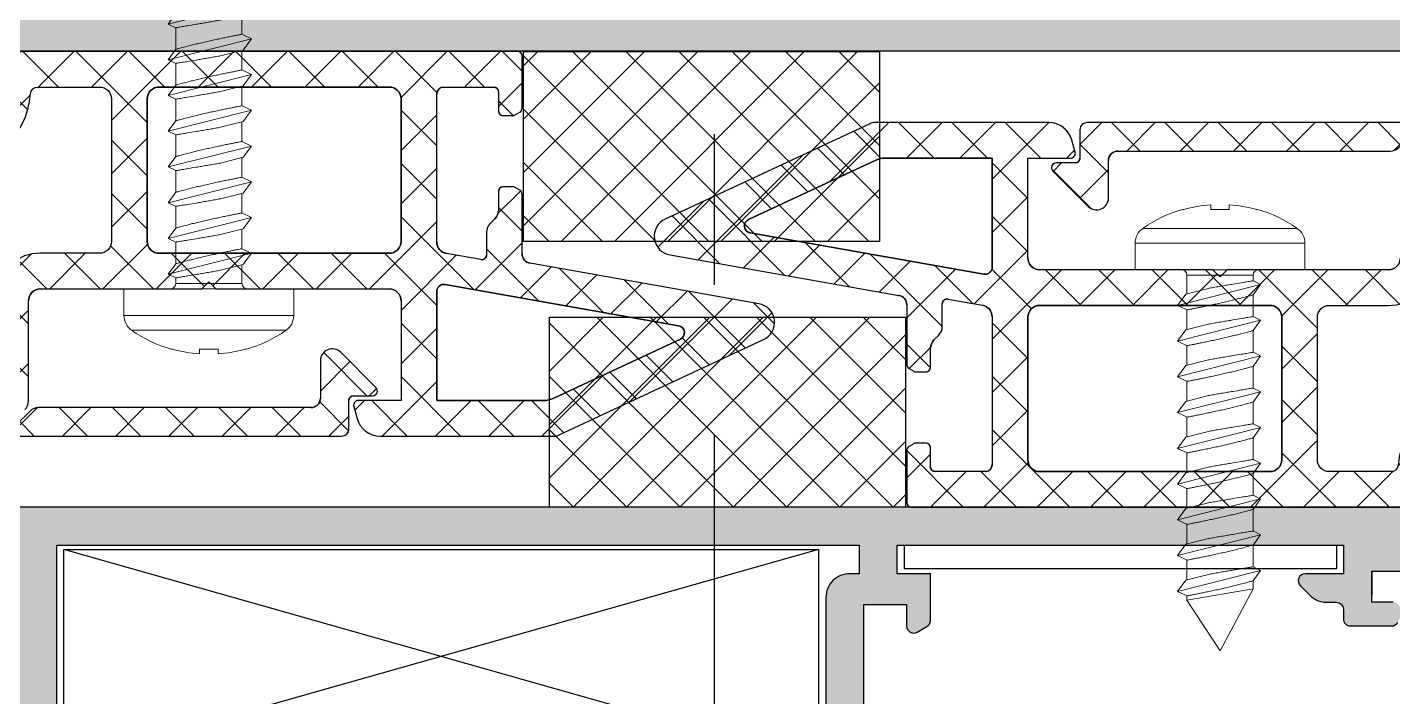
# Model space of a CAD drawing. Header units: millimetres. Extents: x 221 to 2771, y 196 to 840.
# Drawn here: x 540.02 to 551.52, y 622 to 627.64 of the extents above; entities that cross this region are included whole.
import ezdxf

# ---------------------------------------------------------------- set-up
doc = ezdxf.new("R2010")
doc.units = ezdxf.units.MM
doc.linetypes.add('CENTER', pattern=[50.8, 31.75, -6.35, 6.35, -6.35])

# ---------------------------------------------------------------- blocks, each defined once
blk = doc.blocks.new('4457')
at = {"ltscale": 10}
h = blk.add_hatch(color=252, dxfattribs=at)
h.paths.add_polyline_path([(2598.534, 2278.559, -0.267949), (2598.794, 2278.409), (2599.025, 2278.009, -0.57735), (2598.765, 2277.559), (2597.865, 2277.559), (2597.865, 2275.759), (2606.765, 2275.759), (2606.765, 2277.569), (2605.857, 2277.576, -0.57735), (2605.601, 2278.028), (2605.835, 2278.426, -0.267949), (2606.096, 2278.574), (2608.065, 2278.559), (2608.065, 2261.759), (2609.265, 2261.759, 0.359508), (2609.559, 2262.002, -0.263725), (2609.751, 2262.228), (2611.162, 2262.741, -0.548619), (2611.564, 2262.433), (2611.351, 2260.001, -0.176327), (2611.264, 2259.815), (2610.996, 2259.547, -0.57735), (2610.494, 2259.682), (2610.479, 2259.737, 0.267949), (2610.267, 2259.949), (2608.365, 2260.459), (2608.165, 2260.459, 0.645751), (2607.94, 2259.961, -0.182676), (2608.065, 2259.63), (2608.065, 2255.859, 0.414214), (2608.365, 2255.559), (2608.658, 2255.559, 0.137872), (2608.814, 2255.603), (2610.309, 2256.515, -0.585524), (2610.765, 2256.259), (2610.765, 2256.042, -0.19257), (2610.213, 2254.662), (2608.341, 2252.696, 0.19257), (2608.065, 2252.006), (2608.065, 2248.019, 0.201513), (2608.365, 2247.305, -0.201513), (2608.965, 2245.877), (2608.965, 2245.659, -0.585524), (2608.509, 2245.403), (2607.014, 2246.315, 0.137872), (2606.858, 2246.359), (2606.565, 2246.359, 0.414214), (2606.265, 2246.059), (2606.265, 2242.288, -0.182676), (2606.14, 2241.958, 0.645751), (2606.365, 2241.459), (2606.565, 2241.459), (2608.467, 2241.969, 0.267949), (2608.679, 2242.181), (2608.694, 2242.237, -0.57735), (2609.196, 2242.371), (2609.464, 2242.103, -0.176327), (2609.551, 2241.917), (2609.764, 2239.485, -0.548619), (2609.362, 2239.177), (2607.951, 2239.691, -0.263725), (2607.759, 2239.916, 0.359508), (2607.465, 2240.159), (2602.289, 2240.159), (2600.877, 2238.747, -0.668179), (2600.365, 2238.959), (2600.365, 2240.159), (2595.365, 2240.159), (2595.365, 2217.959), (2597.565, 2217.959), (2597.565, 2219.559, -0.668179), (2598.077, 2219.771), (2598.472, 2219.376, -0.198912), (2598.765, 2218.669), (2598.765, 2215.932, -0.267949), (2598.615, 2215.673), (2598.488, 2215.599, -0.131652), (2598.338, 2215.559), (2598.065, 2215.559, -0.414214), (2597.765, 2215.859), (2597.765, 2216.459, 0.414214), (2597.465, 2216.759), (2595.465, 2216.759, 0.414214), (2595.165, 2216.459), (2595.165, 2211.659, 0.414214), (2595.465, 2211.359), (2597.465, 2211.359, 0.414214), (2597.765, 2211.659), (2597.765, 2212.259, -0.414214), (2598.065, 2212.559), (2598.338, 2212.559, -0.131652), (2598.488, 2212.519), (2598.615, 2212.446, -0.267949), (2598.765, 2212.186), (2598.765, 2210.459, -0.414214), (2598.465, 2210.159), (2593.765, 2210.159), (2593.765, 2303.759), (2598.465, 2303.759, -0.414214), (2598.765, 2303.459), (2598.765, 2301.732, -0.267949), (2598.615, 2301.473), (2598.488, 2301.399, -0.131652), (2598.338, 2301.359), (2598.065, 2301.359, -0.414214), (2597.765, 2301.659), (2597.765, 2302.559), (2596.465, 2302.559), (2596.465, 2301.259, -0.57735), (2596.015, 2300.999), (2595.615, 2301.23, 0.57735), (2595.165, 2300.971), (2595.165, 2298.748, 0.57735), (2595.615, 2298.488), (2596.015, 2298.719, -0.57735), (2596.465, 2298.459), (2596.465, 2297.159), (2597.465, 2297.159), (2597.765, 2297.159), (2597.765, 2298.059, -0.414214), (2598.065, 2298.359), (2598.338, 2298.359, -0.131652), (2598.488, 2298.319), (2598.615, 2298.246, -0.267949), (2598.765, 2297.986), (2598.765, 2296.259, -0.414214), (2598.465, 2295.959), (2598.065, 2295.959, 0.414214), (2597.765, 2295.659), (2597.765, 2295.249, -0.198912), (2597.472, 2294.542), (2597.077, 2294.147, -0.668179), (2596.565, 2294.359), (2596.565, 2295.959), (2595.365, 2295.959), (2595.365, 2277.159), (2596.565, 2277.159), (2596.565, 2278.559)])
h.paths.add_polyline_path([(2596.565, 2275.559), (2596.565, 2275.159, 0.414214), (2597.565, 2274.159), (2606.465, 2274.159), (2606.465, 2271.159), (2604.965, 2271.159, 0.414214), (2604.665, 2270.859), (2604.665, 2269.659, 0.414214), (2604.965, 2269.359), (2606.465, 2269.359), (2606.465, 2249.846, -0.19257), (2606.189, 2249.157), (2604.941, 2247.846, 0.19257), (2604.665, 2247.156), (2604.665, 2241.759), (2595.365, 2241.759), (2595.365, 2275.559)], flags=16)
at = {"color": 252, "ltscale": 10}
blk.add_lwpolyline([(2593.765, 2210.159), (2593.765, 2303.759), (2598.465, 2303.759, -0.414214), (2598.765, 2303.459), (2598.765, 2301.732, -0.267949), (2598.615, 2301.473), (2598.488, 2301.399, -0.131652), (2598.338, 2301.359), (2598.065, 2301.359, -0.414214), (2597.765, 2301.659), (2597.765, 2302.559), (2596.465, 2302.559), (2596.465, 2301.259, -0.57735), (2596.015, 2300.999), (2595.615, 2301.23, 0.57735), (2595.165, 2300.971), (2595.165, 2298.748, 0.57735), (2595.615, 2298.488), (2596.015, 2298.719, -0.57735), (2596.465, 2298.459), (2596.465, 2297.159), (2597.465, 2297.159)], format="xyb", dxfattribs=at)
blk = doc.blocks.new('4456')
at = {"ltscale": 10}
h = blk.add_hatch(color=252, dxfattribs=at)
h.dxf.hatch_style = 1
edge = h.paths.add_edge_path()
edge.add_line((2615.975, 2252.359), (2615.975, 2255.659))
edge.add_arc((2616.275, 2255.659), 0.3, 90, 180, ccw=False)
edge.add_line((2616.275, 2255.959), (2616.606, 2255.959))
edge.add_arc((2616.606, 2255.459), 0.5, 15, 90, ccw=False)
edge.add_line((2617.089, 2255.589), (2617.734, 2253.182))
edge.add_arc((2618.024, 2253.259), 0.3, 195, 270)
edge.add_line((2618.024, 2252.959), (2621.638, 2252.959))
edge.add_arc((2621.638, 2253.259), 0.3, 270, 403.6)
edge.add_line((2621.856, 2253.466), (2620.717, 2254.662))
edge.add_arc((2622.165, 2256.042), 2, 180, 223.6, ccw=False)
edge.add_line((2620.165, 2256.042), (2620.165, 2256.259))
edge.add_arc((2620.465, 2256.259), 0.3, 58.6, 180, ccw=False)
edge.add_line((2620.621, 2256.515), (2622.115, 2255.603))
edge.add_arc((2622.272, 2255.859), 0.3, 238.6, 270)
edge.add_line((2622.272, 2255.559), (2622.565, 2255.559))
edge.add_arc((2622.565, 2255.859), 0.3, 270, 360)
edge.add_line((2622.865, 2255.859), (2622.865, 2259.63))
edge.add_arc((2623.365, 2259.63), 0.5, 138.59038, 180, ccw=False)
edge.add_arc((2622.765, 2260.159), 0.3, 318.59038, 450)
edge.add_line((2622.765, 2260.459), (2622.565, 2260.459))
edge.add_line((2622.565, 2260.459), (2620.662, 2259.949))
edge.add_arc((2620.74, 2259.66), 0.3, 105, 165)
edge.add_line((2620.45, 2259.737), (2620.435, 2259.682))
edge.add_arc((2620.146, 2259.759), 0.3, 225, 345, ccw=False)
edge.add_line((2619.933, 2259.547), (2619.666, 2259.815))
edge.add_arc((2619.878, 2260.027), 0.3, 185, 225, ccw=False)
edge.add_line((2619.579, 2260.001), (2619.366, 2262.433))
edge.add_arc((2619.665, 2262.459), 0.3, 70, 185, ccw=False)
edge.add_line((2619.767, 2262.741), (2621.178, 2262.228))
edge.add_arc((2621.076, 2261.946), 0.3, 10.90428, 70, ccw=False)
edge.add_arc((2621.665, 2262.059), 0.3, 190.90428, 270)
edge.add_line((2621.665, 2261.759), (2630.265, 2261.759))
edge.add_line((2630.265, 2261.759), (2630.265, 2278.559))
edge.add_line((2630.265, 2278.559), (2632.234, 2278.559))
edge.add_arc((2632.234, 2278.259), 0.3, 30, 90, ccw=False)
edge.add_line((2632.494, 2278.409), (2632.725, 2278.009))
edge.add_arc((2632.465, 2277.859), 0.3, -90, 30, ccw=False)
edge.add_line((2632.465, 2277.559), (2631.565, 2277.559))
edge.add_line((2631.565, 2277.559), (2631.565, 2275.759))
edge.add_line((2631.565, 2275.759), (2640.465, 2275.759))
edge.add_line((2640.465, 2275.759), (2640.465, 2277.559))
edge.add_line((2640.465, 2277.559), (2639.565, 2277.559))
edge.add_arc((2639.565, 2277.859), 0.3, 150, 270, ccw=False)
edge.add_line((2639.305, 2278.009), (2639.536, 2278.409))
edge.add_arc((2639.796, 2278.259), 0.3, 90, 150, ccw=False)
edge.add_line((2639.796, 2278.559), (2641.765, 2278.559))
edge.add_line((2641.765, 2278.559), (2641.765, 2277.159))
edge.add_line((2641.765, 2277.159), (2642.965, 2277.159))
edge.add_line((2642.965, 2277.159), (2642.965, 2295.959))
edge.add_line((2642.965, 2295.959), (2641.765, 2295.959))
edge.add_line((2641.765, 2295.959), (2641.765, 2294.359))
edge.add_arc((2641.465, 2294.359), 0.3, -135, 0, ccw=False)
edge.add_line((2641.253, 2294.147), (2640.858, 2294.542))
edge.add_arc((2641.565, 2295.249), 1, 180, 225, ccw=False)
edge.add_line((2640.565, 2295.249), (2640.565, 2295.659))
edge.add_arc((2640.265, 2295.659), 0.3, 0, 90)
edge.add_line((2640.265, 2295.959), (2639.865, 2295.959))
edge.add_arc((2639.865, 2296.259), 0.3, 180, 270, ccw=False)
edge.add_line((2639.565, 2296.259), (2639.565, 2297.986))
edge.add_arc((2639.865, 2297.986), 0.3, 120, 180, ccw=False)
edge.add_line((2639.715, 2298.246), (2639.842, 2298.319))
edge.add_arc((2639.992, 2298.059), 0.3, 90, 120, ccw=False)
edge.add_line((2639.992, 2298.359), (2640.265, 2298.359))
edge.add_arc((2640.265, 2298.059), 0.3, 0, 90, ccw=False)
edge.add_line((2640.565, 2298.059), (2640.565, 2297.159))
edge.add_line((2640.565, 2297.159), (2641.865, 2297.159))
edge.add_line((2641.865, 2297.159), (2640.865, 2297.159))
edge.add_line((2640.865, 2297.159), (2641.865, 2297.159))
edge.add_line((2641.865, 2297.159), (2641.865, 2298.459))
edge.add_arc((2642.165, 2298.459), 0.3, 60, 180, ccw=False)
edge.add_line((2642.315, 2298.719), (2642.715, 2298.488))
edge.add_arc((2642.865, 2298.748), 0.3, 240, 360)
edge.add_line((2643.165, 2298.748), (2643.165, 2300.971))
edge.add_arc((2642.865, 2300.971), 0.3, 0, 120)
edge.add_line((2642.715, 2301.23), (2642.315, 2300.999))
edge.add_arc((2642.165, 2301.259), 0.3, 180, 300, ccw=False)
edge.add_line((2641.865, 2301.259), (2641.865, 2302.559))
edge.add_line((2641.865, 2302.559), (2640.565, 2302.559))
edge.add_line((2640.565, 2302.559), (2640.565, 2301.659))
edge.add_arc((2640.265, 2301.659), 0.3, 270, 360, ccw=False)
edge.add_line((2640.265, 2301.359), (2639.992, 2301.359))
edge.add_arc((2639.992, 2301.659), 0.3, 240, 270, ccw=False)
edge.add_line((2639.842, 2301.399), (2639.715, 2301.473))
edge.add_arc((2639.865, 2301.732), 0.3, 180, 240, ccw=False)
edge.add_line((2639.565, 2301.732), (2639.565, 2303.459))
edge.add_arc((2639.865, 2303.459), 0.3, 90, 180, ccw=False)
edge.add_line((2639.865, 2303.759), (2644.565, 2303.759))
edge.add_line((2644.565, 2303.759), (2644.565, 2235.459))
edge.add_arc((2644.265, 2235.459), 0.3, 270, 360, ccw=False)
edge.add_line((2644.265, 2235.159), (2641.458, 2235.159))
edge.add_arc((2641.458, 2235.459), 0.3, 210, 270, ccw=False)
edge.add_line((2641.198, 2235.309), (2640.605, 2236.336))
edge.add_arc((2640.865, 2236.486), 0.3, 180, 210, ccw=False)
edge.add_line((2640.565, 2236.486), (2640.565, 2236.859))
edge.add_arc((2640.865, 2236.859), 0.3, 90, 180, ccw=False)
edge.add_line((2640.865, 2237.159), (2641.458, 2237.159))
edge.add_arc((2641.458, 2236.859), 0.3, 30, 90, ccw=False)
edge.add_line((2641.718, 2237.009), (2641.833, 2236.809))
edge.add_arc((2642.093, 2236.959), 0.3, 210, 270)
edge.add_line((2642.093, 2236.659), (2642.765, 2236.659))
edge.add_arc((2642.765, 2236.959), 0.3, 270, 360)
edge.add_line((2643.065, 2236.959), (2643.065, 2238.041))
edge.add_arc((2642.765, 2238.041), 0.3, 360, 405)
edge.add_line((2642.977, 2238.253), (2642.642, 2238.573))
edge.add_arc((2642.854, 2238.785), 0.3, 160, 225, ccw=False)
edge.add_line((2642.572, 2238.888), (2642.947, 2239.757))
edge.add_arc((2642.665, 2239.859), 0.3, 340, 450)
edge.add_line((2642.665, 2240.159), (2624.565, 2240.159))
edge.add_line((2624.565, 2240.159), (2624.565, 2236.959))
edge.add_arc((2624.865, 2236.959), 0.3, 180, 270)
edge.add_line((2624.865, 2236.659), (2625.037, 2236.659))
edge.add_arc((2625.037, 2236.959), 0.3, 270, 330)
edge.add_line((2625.297, 2236.809), (2625.412, 2237.009))
edge.add_arc((2625.672, 2236.859), 0.3, 90, 150, ccw=False)
edge.add_line((2625.672, 2237.159), (2626.265, 2237.159))
edge.add_arc((2626.265, 2236.859), 0.3, 0, 90, ccw=False)
edge.add_line((2626.565, 2236.859), (2626.565, 2236.486))
edge.add_arc((2626.265, 2236.486), 0.3, -30, 0, ccw=False)
edge.add_line((2626.525, 2236.336), (2625.932, 2235.309))
edge.add_arc((2625.672, 2235.459), 0.3, 270, 330, ccw=False)
edge.add_line((2625.672, 2235.159), (2621.465, 2235.159))
edge.add_arc((2621.465, 2235.459), 0.3, 180, 270, ccw=False)
edge.add_line((2621.165, 2235.459), (2621.165, 2236.659))
edge.add_arc((2621.465, 2236.659), 0.3, 80.11846, 180, ccw=False)
edge.add_line((2621.516, 2236.955), (2622.613, 2236.764))
edge.add_arc((2622.665, 2237.059), 0.3, 260.11846, 360)
edge.add_line((2622.965, 2237.059), (2622.965, 2240.159))
edge.add_line((2622.965, 2240.159), (2619.865, 2240.159))
edge.add_arc((2619.865, 2239.859), 0.3, 90, 169.09572)
edge.add_arc((2619.276, 2239.973), 0.3, 290, 349.09572, ccw=False)
edge.add_line((2619.378, 2239.691), (2617.967, 2239.177))
edge.add_arc((2617.865, 2239.459), 0.3, 175, 290, ccw=False)
edge.add_line((2617.566, 2239.485), (2617.779, 2241.917))
edge.add_arc((2618.078, 2241.891), 0.3, 135, 175, ccw=False)
edge.add_line((2617.866, 2242.103), (2618.133, 2242.371))
edge.add_arc((2618.346, 2242.159), 0.3, 15, 135, ccw=False)
edge.add_line((2618.635, 2242.237), (2618.65, 2242.181))
edge.add_arc((2618.94, 2242.259), 0.3, 195, 255)
edge.add_line((2618.862, 2241.969), (2620.765, 2241.459))
edge.add_line((2620.765, 2241.459), (2620.965, 2241.459))
edge.add_arc((2620.965, 2241.759), 0.3, 270, 401.40962)
edge.add_arc((2621.565, 2242.288), 0.5, 180, 221.40962, ccw=False)
edge.add_line((2621.065, 2242.288), (2621.065, 2246.059))
edge.add_arc((2620.765, 2246.059), 0.3, 360, 450)
edge.add_line((2620.765, 2246.359), (2620.472, 2246.359))
edge.add_arc((2620.472, 2246.059), 0.3, 90, 121.4)
edge.add_line((2620.315, 2246.315), (2618.821, 2245.403))
edge.add_arc((2618.665, 2245.659), 0.3, 180, 301.4, ccw=False)
edge.add_line((2618.365, 2245.659), (2618.365, 2245.977))
edge.add_arc((2620.365, 2245.977), 2, 136.4, 180, ccw=False)
edge.add_line((2618.917, 2247.356), (2621.924, 2250.514))
edge.add_arc((2621.562, 2250.859), 0.5, 316.4, 450)
edge.add_line((2621.562, 2251.359), (2616.975, 2251.359))
edge.add_arc((2616.975, 2252.359), 1, 180, 270, ccw=False)
edge = h.paths.add_edge_path(flags=16)
edge.add_arc((2622.865, 2241.959), 0.2, 180, 270)
edge.add_line((2622.865, 2241.759), (2632.365, 2241.759))
edge.add_line((2632.365, 2241.759), (2632.365, 2242.559))
edge.add_arc((2632.665, 2242.559), 0.3, 135, 180, ccw=False)
edge.add_line((2632.453, 2242.771), (2633.153, 2243.471))
edge.add_arc((2633.365, 2243.259), 0.3, 0, 135, ccw=False)
edge.add_line((2633.665, 2243.259), (2633.665, 2241.759))
edge.add_line((2633.665, 2241.759), (2642.965, 2241.759))
edge.add_line((2642.965, 2241.759), (2642.965, 2275.559))
edge.add_line((2642.965, 2275.559), (2641.765, 2275.559))
edge.add_line((2641.765, 2275.559), (2641.765, 2275.159))
edge.add_arc((2640.765, 2275.159), 1, 270, 360, ccw=False)
edge.add_line((2640.765, 2274.159), (2631.865, 2274.159))
edge.add_line((2631.865, 2274.159), (2631.865, 2271.659))
edge.add_line((2631.865, 2271.659), (2633.165, 2271.659))
edge.add_arc((2633.165, 2271.159), 0.5, 0, 90, ccw=False)
edge.add_line((2633.665, 2271.159), (2633.665, 2270.559))
edge.add_arc((2633.165, 2270.559), 0.5, 270, 360, ccw=False)
edge.add_line((2633.165, 2270.059), (2631.865, 2270.059))
edge.add_line((2631.865, 2270.059), (2631.865, 2261.759))
edge.add_line((2631.865, 2261.759), (2633.165, 2261.759))
edge.add_arc((2633.165, 2261.259), 0.5, 0, 90, ccw=False)
edge.add_line((2633.665, 2261.259), (2633.665, 2260.659))
edge.add_arc((2633.165, 2260.659), 0.5, 270, 360, ccw=False)
edge.add_line((2633.165, 2260.159), (2624.465, 2260.159))
edge.add_line((2624.465, 2260.159), (2624.465, 2251.262))
edge.add_arc((2623.465, 2251.262), 1, 316.4, 360, ccw=False)
edge.add_line((2624.189, 2250.573), (2622.941, 2249.262))
edge.add_arc((2623.665, 2248.572), 1, 136.4, 180)
edge.add_line((2622.665, 2248.572), (2622.665, 2241.959))
at = {"color": 252, "ltscale": 10}
for points in [[(2631.565, 2275.759), (2640.465, 2275.759), (2640.465, 2277.559), (2639.565, 2277.559, -0.57735), (2639.305, 2278.009), (2639.536, 2278.409, -0.267949), (2639.796, 2278.559), (2641.765, 2278.559), (2641.765, 2277.159), (2642.965, 2277.159), (2642.965, 2295.959), (2641.765, 2295.959), (2641.765, 2294.359, -0.668179), (2641.253, 2294.147), (2640.858, 2294.542, -0.198912), (2640.565, 2295.249), (2640.565, 2295.659, 0.414214), (2640.265, 2295.959), (2639.865, 2295.959, -0.414214), (2639.565, 2296.259), (2639.565, 2297.986, -0.267949), (2639.715, 2298.246)], [(2640.565, 2298.059), (2640.565, 2297.159), (2641.865, 2297.159), (2640.865, 2297.159), (2641.865, 2297.159), (2641.865, 2298.459, -0.57735)], [(2644.565, 2303.759), (2644.565, 2235.459, -0.414214)]]:
    blk.add_lwpolyline(points, format="xyb", dxfattribs=at)
at = {"color": 252, "ltscale": 10, "flags": 128}
blk.add_lwpolyline([(2633.665, 2241.759), (2642.965, 2241.759), (2642.965, 2275.559), (2641.765, 2275.559), (2641.765, 2275.159, -0.414214), (2640.765, 2274.159), (2631.865, 2274.159)], format="xyb", dxfattribs=at)
blk = doc.blocks.new('50 S 20')
at = {"ltscale": 10}
for name in ['4457', '4456']:
    blk.add_blockref(name, (-1149.812, 225.859), dxfattribs=at)
blk = doc.blocks.new('A02 121 Kenet Plastiği')
h = blk.add_hatch()
h.set_pattern_fill('ANSI37', color=21, scale=0.5, style=0)
h.set_pattern_definition([(45, (-2904.9596, -685.0095), (-1.122532, 1.122532), []), (135, (-2904.9596, -685.0095), (-1.122532, -1.122532), [])])
h.paths.add_polyline_path([(26.444, 75.783), (26.444, 80.783, 0.414214), (26.244, 80.983), (25.144, 80.983, 0.414214), (24.944, 80.783), (24.944, 79.017, 0.131652), (25.078, 78.517), (25.617, 77.583, -0.57735), (25.444, 77.283), (8.806, 77.283, 0.585811), (8.55, 76.827, -1.3308), (4.844, 75.813, -0.193711), (4.991, 76.157), (5.264, 76.43, 0.668179), (4.91, 77.283), (4.203, 77.283, 0.198912), (3.849, 77.137), (3.491, 76.778, 0.198912), (3.344, 76.424), (3.344, 63.083), (6.273, 63.083, 0.339454), (6.466, 63.231), (6.627, 63.831, 0.493145), (6.433, 64.083), (5.244, 64.083), (5.244, 65.383), (12.644, 65.383), (12.644, 64.083), (11.455, 64.083, 0.493145), (11.262, 63.831), (11.422, 63.231, 0.339454), (11.615, 63.083), (14.044, 63.083, 0.414214), (14.244, 63.283), (14.244, 65.183, -0.414214), (14.444, 65.383), (21.144, 65.383, -0.414214), (21.344, 65.183), (21.344, 63.283, 0.414214), (21.544, 63.083), (23.973, 63.083, 0.339454), (24.166, 63.231), (24.327, 63.831, 0.493145), (24.133, 64.083), (22.944, 64.083), (22.944, 65.383), (30.344, 65.383), (30.344, 64.083), (29.155, 64.083, 0.493145), (28.962, 63.831), (29.122, 63.231, 0.339454), (29.315, 63.083), (29.891, 63.083, -0.339454), (30.374, 62.713), (30.711, 61.454, 0.339454), (31.194, 61.083), (45.044, 61.083, 0.414214), (45.344, 61.383), (45.344, 62.583, -0.414214), (45.544, 62.783), (46.344, 62.783, 0.668179), (46.485, 63.125), (44.998, 64.612, 0.668179), (44.144, 64.259), (44.144, 62.683, -0.414214), (43.744, 62.283), (32.27, 62.283, 0.198912), (31.916, 62.137), (31.316, 61.537, -1), (31.175, 61.678), (31.698, 62.201, 0.198912), (31.844, 62.555), (31.844, 66.783, -0.414214), (32.344, 67.283), (39.144, 67.283), (39.444, 67.583), (39.744, 67.283), (47.044, 67.283, -0.414214), (47.544, 66.783), (47.544, 62.583), (45.744, 62.583, 0.493145), (45.551, 62.331), (45.687, 61.824, 0.339454), (46.653, 61.083), (53.993, 61.083, 0.109518), (54.204, 61.13), (62.816, 65.146, 0.73323), (62.617, 66.659), (52.975, 68.359, -0.36397), (52.644, 68.753), (52.644, 71.268, 0.267949), (52.544, 71.441), (52.344, 71.556, 0.131652), (52.244, 71.583), (51.844, 71.583, 0.414214), (51.644, 71.383), (51.644, 70.59, -0.198912), (51.498, 70.237), (51.291, 70.03, 0.198912), (51.144, 69.676), (51.144, 68.712, -0.466308), (50.909, 68.515), (49.457, 68.771, -0.36397), (49.044, 69.264), (49.044, 75.483, -0.414214), (49.344, 75.783), (51.444, 75.783, -0.414214), (51.644, 75.583), (51.644, 74.783, 0.414214), (51.844, 74.583), (52.244, 74.583, 0.131652), (52.344, 74.61), (52.544, 74.725, 0.267949), (52.644, 74.899), (52.644, 77.083, 0.414214), (52.444, 77.283), (30.944, 77.283, 0.414214), (30.444, 76.783), (30.444, 75.783, -1)])
h.paths.add_polyline_path([(53.972, 62.677), (59.308, 65.165, 0.73323), (59.233, 65.732), (49.396, 67.467, 0.466308), (49.044, 67.171), (49.044, 62.583), (53.55, 62.583, 0.109518)], flags=16)
h.paths.add_polyline_path([(4.844, 72.385, -0.557593), (5.278, 72.653, 0.531972), (10.333, 75.507, -0.391251), (10.632, 75.783), (24.656, 75.783, -0.391251), (24.955, 75.507, 0.923936), (31.933, 75.507, -0.391251), (32.232, 75.783), (34.844, 75.783, -0.414214), (35.344, 75.283), (35.344, 69.283, -0.414214), (34.844, 68.783), (32.344, 68.783, 0.344831), (30.403, 67.263, -0.344831), (29.917, 66.883), (5.044, 66.883, -0.414214), (4.844, 67.083)], flags=16)
h.paths.add_polyline_path([(36.844, 75.283, -0.414214), (37.344, 75.783), (47.044, 75.783, -0.414214), (47.544, 75.283), (47.544, 69.283, -0.414214), (47.044, 68.783), (37.344, 68.783, -0.414214), (36.844, 69.283)], flags=16)
at = {"color": 21}
for p, q in [((52.444, 77.283), (30.944, 77.283)), ((52.644, 74.899), (52.644, 77.083)), ((49.044, 69.264), (49.044, 75.483)), ((49.344, 75.783), (51.444, 75.783)), ((51.644, 75.583), (51.644, 74.783)), ((51.844, 74.583), (52.244, 74.583)), ((52.344, 74.61), (52.544, 74.725)), ((51.644, 71.383), (51.644, 70.59)), ((52.244, 71.583), (51.844, 71.583)), ((52.544, 71.441), (52.344, 71.556)), ((52.644, 68.753), (52.644, 71.268)), ((51.498, 70.237), (51.291, 70.03)), ((51.144, 69.676), (51.144, 68.712)), ((50.909, 68.515), (49.457, 68.771)), ((62.617, 66.659), (52.975, 68.359)), ((39.144, 67.283), (39.444, 67.583)), ((39.444, 67.583), (39.744, 67.283)), ((31.844, 62.555), (31.844, 66.783)), ((32.344, 67.283), (39.144, 67.283)), ((39.744, 67.283), (47.044, 67.283)), ((47.544, 66.783), (47.544, 62.583)), ((54.204, 61.13), (62.816, 65.146)), ((46.485, 63.125), (44.998, 64.612)), ((44.144, 64.259), (44.144, 62.683)), ((45.544, 62.783), (46.344, 62.783)), ((31.916, 62.137), (31.316, 61.537)), ((43.744, 62.283), (32.27, 62.283)), ((45.344, 61.383), (45.344, 62.583)), ((45.551, 62.331), (45.687, 61.824)), ((47.544, 62.583), (45.744, 62.583)), ((31.194, 61.083), (45.044, 61.083)), ((46.653, 61.083), (53.993, 61.083))]:
    blk.add_line(p, q, dxfattribs=at)
for points in [[(31.194, 61.083), (45.044, 61.083, 0.414214), (45.344, 61.383), (45.344, 62.583, -0.414214), (45.544, 62.783), (46.344, 62.783, 0.668179), (46.485, 63.125), (44.998, 64.612, 0.668179), (44.144, 64.259), (44.144, 62.683, -0.414214), (43.744, 62.283), (32.27, 62.283, 0.198912), (31.916, 62.137), (31.316, 61.537, -1)], [(31.698, 62.201, 0.198912), (31.844, 62.555), (31.844, 66.783, -0.414214), (32.344, 67.283), (39.144, 67.283), (39.444, 67.583), (39.744, 67.283), (47.044, 67.283, -0.414214), (47.544, 66.783), (47.544, 62.583), (45.744, 62.583, 0.493145), (45.551, 62.331), (45.687, 61.824, 0.339454), (46.653, 61.083), (53.993, 61.083, 0.109518), (54.204, 61.13), (62.816, 65.146, 0.73323), (62.617, 66.659), (52.975, 68.359, -0.36397), (52.644, 68.753), (52.644, 71.268, 0.267949), (52.544, 71.441), (52.344, 71.556, 0.131652), (52.244, 71.583), (51.844, 71.583, 0.414214), (51.644, 71.383), (51.644, 70.59, -0.198912), (51.498, 70.237), (51.291, 70.03, 0.198912), (51.144, 69.676), (51.144, 68.712, -0.466308), (50.909, 68.515), (49.457, 68.771, -0.36397), (49.044, 69.264), (49.044, 75.483, -0.414214), (49.344, 75.783), (51.444, 75.783, -0.414214), (51.644, 75.583), (51.644, 74.783, 0.414214), (51.844, 74.583), (52.244, 74.583, 0.131652), (52.344, 74.61), (52.544, 74.725, 0.267949), (52.644, 74.899), (52.644, 77.083, 0.414214), (52.444, 77.283), (30.944, 77.283, 0.414214)]]:
    blk.add_lwpolyline(points, format="xyb", dxfattribs=at)
for points in [[(24.656, 75.783, -0.391251), (24.955, 75.507, 0.923936), (31.933, 75.507, -0.391251), (32.232, 75.783), (34.844, 75.783, -0.414214), (35.344, 75.283), (35.344, 69.283, -0.414214), (34.844, 68.783), (32.344, 68.783, 0.344831), (30.403, 67.263, -0.344831), (29.917, 66.883), (5.044, 66.883, -0.414214), (4.844, 67.083), (4.844, 72.385, -0.557593), (5.278, 72.653, 0.531972), (10.333, 75.507, -0.391251), (10.632, 75.783)], [(4.844, 72.385, -0.557593), (5.278, 72.653, 0.531972), (10.333, 75.507, -0.391251), (10.632, 75.783), (24.656, 75.783, -0.391251), (24.955, 75.507, 0.923936), (31.933, 75.507, -0.391251), (32.232, 75.783), (34.844, 75.783, -0.414214), (35.344, 75.283), (35.344, 69.283, -0.414214), (34.844, 68.783), (32.344, 68.783, 0.344831), (30.403, 67.263, -0.344831), (29.917, 66.883), (5.044, 66.883, -0.414214), (4.844, 67.083)], [(47.044, 68.783, 0.414214), (47.544, 69.283), (47.544, 75.283, 0.414214), (47.044, 75.783), (37.344, 75.783, 0.414214), (36.844, 75.283), (36.844, 69.283, 0.414214), (37.344, 68.783)], [(36.844, 75.283, -0.414214), (37.344, 75.783), (47.044, 75.783, -0.414214), (47.544, 75.283), (47.544, 69.283, -0.414214), (47.044, 68.783), (37.344, 68.783, -0.414214), (36.844, 69.283)], [(53.972, 62.677), (59.308, 65.165, 0.73323), (59.233, 65.732), (49.396, 67.467, 0.466308), (49.044, 67.171), (49.044, 62.583), (53.55, 62.583, 0.109518)], [(49.044, 67.171, -0.466308), (49.396, 67.467), (59.233, 65.732, -0.73323), (59.308, 65.165), (53.972, 62.677, -0.109518), (53.55, 62.583), (49.044, 62.583)]]:
    blk.add_lwpolyline(points, format="xyb", close=True, dxfattribs=at)
for centre, radius, start, end in [((52.444, 77.083), 0.2, 0, 90), ((49.344, 75.483), 0.3, 90, 180), ((51.444, 75.583), 0.2, 0, 90), ((51.844, 74.783), 0.2, 180, 270), ((52.444, 74.899), 0.2, 300, 0), ((52.244, 74.783), 0.2, 270, 300), ((51.844, 71.383), 0.2, 90, 180), ((52.244, 71.383), 0.2, 60, 90), ((52.444, 71.268), 0.2, 360, 60), ((51.144, 70.59), 0.5, 315, 0), ((51.644, 69.676), 0.5, 135, 180), ((49.544, 69.264), 0.5, 180, 260), ((50.944, 68.712), 0.2, 260, 0), ((53.044, 68.753), 0.4, 180, 260), ((32.344, 66.783), 0.5, 90, 180), ((47.044, 66.783), 0.5, 0, 90), ((62.478, 65.871), 0.8, 295, 80), ((44.644, 64.259), 0.5, 45, 180), ((45.544, 62.583), 0.2, 90, 180), ((46.344, 62.983), 0.2, 270, 45), ((31.344, 62.555), 0.5, 315, 0), ((32.27, 61.783), 0.5, 90, 135), ((43.744, 62.683), 0.4, 270, 0), ((45.744, 62.383), 0.2, 90, 195), ((46.653, 62.083), 1, 195, 270), ((45.044, 61.383), 0.3, 270, 0), ((53.993, 61.583), 0.5, 270, 295)]:
    blk.add_arc(centre, radius, start, end, dxfattribs=at)
blk = doc.blocks.new('D09149')
h = blk.add_hatch()
h.set_pattern_fill('ANSI37', scale=0.5)
h.set_pattern_definition([(45, (314.4849, 25.1136), (-1.122532, 1.122532), []), (135, (314.4849, 25.1136), (-1.122532, -1.122532), [])])
h.paths.add_polyline_path([(3273.135, 768.208), (3273.135, 776.208), (3288.135, 776.208), (3288.135, 768.208)])
at = {"color": 7}
blk.add_lwpolyline([(3273.135, 768.208), (3273.135, 776.208), (3288.135, 776.208), (3288.135, 768.208)], close=True, dxfattribs=at)
blk = doc.blocks.new('V2 35 16')
at = {"color": 7, "linetype": 'Continuous', "lineweight": 15}
for p, q in [((3112.864, 740.234), (3112.864, 740.432)), ((3113.647, 740.432), (3113.647, 740.234)), ((3111.724, 740.234), (3111.675, 740.234)), ((3113.647, 740.234), (3112.864, 740.234)), ((3114.836, 740.234), (3114.787, 740.234)), ((3116.509, 739.435), (3110.002, 739.435)), ((3116.831, 738.818), (3109.68, 738.818)), ((3109.68, 737.689), (3109.68, 738.818)), ((3116.831, 738.818), (3116.831, 737.689)), ((3116.831, 737.689), (3109.68, 737.689)), ((3114.967, 737.075), (3111.464, 736.193)), ((3112.768, 736.909), (3111.81, 736.668)), ((3111.863, 737.463), (3114.648, 737.463)), ((3111.863, 736.682), (3111.863, 737.463)), ((3114.646, 737.229), (3114.967, 737.075)), ((3114.967, 737.075), (3114.647, 736.635)), ((3114.648, 737.463), (3114.648, 737.228)), ((3111.464, 736.193), (3111.81, 736.668)), ((3114.648, 736.636), (3114.648, 735.722)), ((3111.865, 736), (3111.464, 736.193)), ((3111.863, 735.176), (3111.863, 736.001)), ((3114.967, 735.569), (3111.464, 734.688)), ((3112.768, 735.404), (3111.81, 735.163)), ((3114.646, 735.724), (3114.967, 735.569)), ((3114.967, 735.569), (3114.647, 735.13)), ((3111.464, 734.688), (3111.81, 735.163)), ((3111.865, 734.494), (3111.464, 734.688)), ((3114.648, 735.131), (3114.648, 734.217)), ((3114.967, 734.064), (3111.464, 733.182)), ((3111.863, 733.671), (3111.863, 734.496)), ((3114.646, 734.218), (3114.967, 734.064)), ((3114.967, 734.064), (3114.647, 733.624)), ((3111.464, 733.182), (3111.81, 733.657)), ((3112.768, 733.898), (3111.81, 733.657)), ((3114.648, 733.625), (3114.648, 732.712)), ((3111.865, 732.989), (3111.464, 733.182)), ((3111.863, 732.165), (3111.863, 732.991)), ((3114.967, 732.559), (3111.464, 731.677)), ((3112.768, 732.393), (3111.81, 732.152)), ((3114.646, 732.713), (3114.967, 732.559)), ((3114.967, 732.559), (3114.647, 732.119)), ((3111.464, 731.677), (3111.81, 732.152)), ((3114.648, 732.12), (3114.648, 731.206)), ((3111.865, 731.484), (3111.464, 731.677)), ((3111.863, 730.66), (3111.863, 731.485)), ((3114.646, 731.208), (3114.967, 731.053)), ((3114.967, 731.053), (3111.464, 730.171)), ((3111.464, 730.171), (3111.81, 730.647)), ((3112.768, 730.888), (3111.81, 730.647)), ((3114.967, 731.053), (3114.647, 730.614)), ((3114.648, 730.614), (3114.648, 729.701)), ((3111.865, 729.978), (3111.464, 730.171)), ((3114.967, 729.548), (3111.464, 728.666)), ((3111.863, 729.155), (3111.863, 729.98)), ((3114.646, 729.702), (3114.967, 729.548)), ((3114.967, 729.548), (3114.647, 729.108)), ((3111.464, 728.666), (3111.81, 729.141)), ((3112.768, 729.382), (3111.81, 729.141)), ((3114.648, 729.109), (3114.648, 728.195)), ((3111.865, 728.473), (3111.464, 728.666)), ((3111.863, 727.649), (3111.863, 728.474)), ((3114.967, 728.042), (3111.464, 727.161)), ((3112.768, 727.877), (3111.81, 727.636)), ((3114.646, 728.197), (3114.967, 728.042)), ((3114.967, 728.042), (3114.647, 727.603)), ((3111.464, 727.161), (3111.81, 727.636)), ((3111.865, 726.968), (3111.464, 727.161)), ((3114.648, 727.604), (3114.648, 726.69)), ((3111.863, 726.144), (3111.863, 726.969)), ((3114.646, 726.692), (3114.967, 726.537)), ((3114.967, 726.537), (3111.464, 725.655)), ((3111.464, 725.655), (3111.81, 726.13)), ((3112.768, 726.372), (3111.81, 726.13)), ((3114.967, 726.537), (3114.647, 726.097)), ((3114.648, 726.098), (3114.648, 725.185)), ((3111.865, 725.462), (3111.464, 725.655)), ((3111.863, 724.639), (3111.863, 725.464)), ((3114.967, 725.032), (3111.464, 724.15)), ((3112.768, 724.866), (3111.81, 724.625)), ((3114.646, 725.186), (3114.967, 725.032)), ((3114.967, 725.032), (3114.647, 724.592)), ((3111.464, 724.15), (3111.81, 724.625)), ((3114.647, 724.254), (3111.862, 723.78)), ((3114.647, 724.254), (3113.256, 721.646)), ((3114.647, 724.593), (3114.647, 724.254)), ((3111.865, 723.957), (3111.464, 724.15)), ((3111.862, 723.78), (3111.862, 723.958)), ((3111.862, 723.78), (3113.256, 721.646))]:
    blk.add_line(p, q, dxfattribs=at)
for centre, radius, start, end in [((3113.256, 734.777), 5.668, 93.95943, 105.67451), ((3113.256, 734.777), 5.668, 74.32549, 86.04057), ((3113.256, 734.777), 5.682, 106.15245, 124.9341), ((3113.256, 734.777), 5.682, 55.0659, 73.84755), ((3110.433, 738.818), 0.753, 124.9341, 180), ((3116.078, 738.818), 0.753, 0, 55.0659), ((3111.637, 737.463), 0.226, 0, 90), ((3114.874, 737.463), 0.226, 90, 180)]:
    blk.add_arc(centre, radius, start, end, dxfattribs=at)
for points, knots in [([(3114.645, 737.228), (3114.644, 737.228), (3114.641, 737.227), (3114.591, 737.219), (3114.504, 737.205), (3114.365, 737.182), (3114.138, 737.144), (3113.852, 737.096), (3113.569, 737.048), (3113.335, 737.009), (3113.097, 736.967), (3112.908, 736.934), (3112.8, 736.915), (3112.768, 736.909)], [0, 0, 0, 0, 0.06863, 0.15565, 0.240138, 0.327043, 0.450631, 0.607616, 0.694507, 0.783869, 0.871616, 0.961887, 1, 1, 1, 1]), ([(3111.866, 736.001), (3111.865, 736.001), (3111.859, 736), (3111.886, 736.005), (3111.948, 736.017), (3112.049, 736.037), (3112.182, 736.063), (3112.344, 736.096), (3112.532, 736.134), (3112.741, 736.177), (3112.967, 736.225), (3113.201, 736.276), (3113.439, 736.33), (3113.673, 736.384), (3113.896, 736.438), (3114.146, 736.501), (3114.287, 736.538), (3114.373, 736.561)], [0, 0, 0, 0, 0.012331, 0.078826, 0.143139, 0.209295, 0.274015, 0.340559, 0.406256, 0.473789, 0.540757, 0.609602, 0.677756, 0.747848, 0.816643, 0.887452, 1, 1, 1, 1]), ([(3114.373, 736.561), (3114.444, 736.58), (3114.555, 736.61), (3114.627, 736.63), (3114.653, 736.638), (3114.647, 736.636), (3114.646, 736.636)], [0, 0, 0, 0, 0.442564, 0.700084, 0.965467, 1, 1, 1, 1]), ([(3114.645, 735.722), (3114.644, 735.722), (3114.641, 735.722), (3114.591, 735.713), (3114.504, 735.699), (3114.365, 735.676), (3114.138, 735.639), (3113.852, 735.591), (3113.569, 735.543), (3113.335, 735.503), (3113.097, 735.462), (3112.908, 735.429), (3112.8, 735.409), (3112.768, 735.404)], [0, 0, 0, 0, 0.06863, 0.15565, 0.240138, 0.327043, 0.450631, 0.607616, 0.694507, 0.783869, 0.871616, 0.961887, 1, 1, 1, 1]), ([(3111.866, 734.496), (3111.865, 734.496), (3111.859, 734.495), (3111.886, 734.5), (3111.948, 734.512), (3112.049, 734.532), (3112.182, 734.558), (3112.344, 734.59), (3112.532, 734.629), (3112.741, 734.672), (3112.967, 734.72), (3113.201, 734.771), (3113.439, 734.825), (3113.673, 734.879), (3113.896, 734.933), (3114.146, 734.995), (3114.287, 735.032), (3114.373, 735.055)], [0, 0, 0, 0, 0.012331, 0.078826, 0.1431386, 0.2092954, 0.2740151, 0.3405589, 0.4062559, 0.4737885, 0.5407572, 0.6096017, 0.6777559, 0.7478484, 0.8166433, 0.8874519, 1, 1, 1, 1]), ([(3114.373, 735.055), (3114.444, 735.074), (3114.555, 735.105), (3114.627, 735.125), (3114.653, 735.132), (3114.647, 735.131), (3114.646, 735.131)], [0, 0, 0, 0, 0.442564, 0.700084, 0.965467, 1, 1, 1, 1]), ([(3114.645, 734.217), (3114.644, 734.217), (3114.641, 734.216), (3114.591, 734.208), (3114.504, 734.194), (3114.365, 734.171), (3114.138, 734.133), (3113.852, 734.086), (3113.569, 734.038), (3113.335, 733.998), (3113.097, 733.957), (3112.908, 733.923), (3112.8, 733.904), (3112.768, 733.898)], [0, 0, 0, 0, 0.06863, 0.15565, 0.240138, 0.327043, 0.450631, 0.607616, 0.694507, 0.783869, 0.871616, 0.961887, 1, 1, 1, 1]), ([(3111.866, 732.991), (3111.865, 732.99), (3111.859, 732.989), (3111.886, 732.995), (3111.948, 733.007), (3112.049, 733.026), (3112.182, 733.053), (3112.344, 733.085), (3112.532, 733.123), (3112.741, 733.167), (3112.967, 733.214), (3113.201, 733.266), (3113.439, 733.319), (3113.673, 733.374), (3113.896, 733.427), (3114.146, 733.49), (3114.287, 733.527), (3114.373, 733.55)], [0, 0, 0, 0, 0.012331, 0.078826, 0.143139, 0.209295, 0.274015, 0.340559, 0.406256, 0.473789, 0.540757, 0.609602, 0.677756, 0.747848, 0.816643, 0.887452, 1, 1, 1, 1]), ([(3114.373, 733.55), (3114.444, 733.569), (3114.555, 733.599), (3114.627, 733.62), (3114.653, 733.627), (3114.647, 733.625), (3114.646, 733.625)], [0, 0, 0, 0, 0.442564, 0.700084, 0.965467, 1, 1, 1, 1]), ([(3114.645, 732.712), (3114.644, 732.711), (3114.641, 732.711), (3114.591, 732.703), (3114.504, 732.688), (3114.365, 732.665), (3114.138, 732.628), (3113.852, 732.58), (3113.569, 732.532), (3113.335, 732.492), (3113.097, 732.451), (3112.908, 732.418), (3112.8, 732.399), (3112.768, 732.393)], [0, 0, 0, 0, 0.06863, 0.15565, 0.240138, 0.327043, 0.450631, 0.607616, 0.694507, 0.783869, 0.871616, 0.961887, 1, 1, 1, 1]), ([(3111.866, 731.485), (3111.865, 731.485), (3111.859, 731.484), (3111.886, 731.489), (3111.948, 731.501), (3112.049, 731.521), (3112.182, 731.547), (3112.344, 731.58), (3112.532, 731.618), (3112.741, 731.661), (3112.967, 731.709), (3113.201, 731.76), (3113.439, 731.814), (3113.673, 731.868), (3113.896, 731.922), (3114.146, 731.984), (3114.287, 732.022), (3114.373, 732.045)], [0, 0, 0, 0, 0.012331, 0.078826, 0.143139, 0.209295, 0.274015, 0.340559, 0.406256, 0.473789, 0.540757, 0.609602, 0.677756, 0.747848, 0.816643, 0.887452, 1, 1, 1, 1]), ([(3114.373, 732.045), (3114.444, 732.064), (3114.555, 732.094), (3114.627, 732.114), (3114.653, 732.122), (3114.647, 732.12), (3114.646, 732.12)], [0, 0, 0, 0, 0.442564, 0.700084, 0.965467, 1, 1, 1, 1]), ([(3114.645, 731.206), (3114.644, 731.206), (3114.641, 731.206), (3114.591, 731.197), (3114.504, 731.183), (3114.365, 731.16), (3114.138, 731.122), (3113.852, 731.075), (3113.569, 731.027), (3113.335, 730.987), (3113.097, 730.946), (3112.908, 730.913), (3112.8, 730.893), (3112.768, 730.888)], [0, 0, 0, 0, 0.06863, 0.15565, 0.240138, 0.327043, 0.450631, 0.607616, 0.694507, 0.783869, 0.871616, 0.961887, 1, 1, 1, 1]), ([(3114.373, 730.539), (3114.444, 730.558), (3114.555, 730.589), (3114.627, 730.609), (3114.653, 730.616), (3114.647, 730.615), (3114.646, 730.614)], [0, 0, 0, 0, 0.442564, 0.700084, 0.965467, 1, 1, 1, 1]), ([(3111.866, 729.98), (3111.865, 729.98), (3111.859, 729.979), (3111.886, 729.984), (3111.948, 729.996), (3112.049, 730.015), (3112.182, 730.042), (3112.344, 730.074), (3112.532, 730.113), (3112.741, 730.156), (3112.967, 730.204), (3113.201, 730.255), (3113.439, 730.308), (3113.673, 730.363), (3113.896, 730.417), (3114.146, 730.479), (3114.287, 730.516), (3114.373, 730.539)], [0, 0, 0, 0, 0.012331, 0.078826, 0.143139, 0.209295, 0.274015, 0.340559, 0.406256, 0.473789, 0.540757, 0.609602, 0.677756, 0.747848, 0.816643, 0.887452, 1, 1, 1, 1]), ([(3114.645, 729.701), (3114.644, 729.701), (3114.641, 729.7), (3114.591, 729.692), (3114.504, 729.678), (3114.365, 729.655), (3114.138, 729.617), (3113.852, 729.569), (3113.569, 729.522), (3113.335, 729.482), (3113.097, 729.44), (3112.908, 729.407), (3112.8, 729.388), (3112.768, 729.382)], [0, 0, 0, 0, 0.06863, 0.15565, 0.240138, 0.327043, 0.450631, 0.607616, 0.694507, 0.783869, 0.871616, 0.961887, 1, 1, 1, 1]), ([(3111.866, 728.474), (3111.865, 728.474), (3111.859, 728.473), (3111.886, 728.478), (3111.948, 728.49), (3112.049, 728.51), (3112.182, 728.536), (3112.344, 728.569), (3112.532, 728.607), (3112.741, 728.65), (3112.967, 728.698), (3113.201, 728.749), (3113.439, 728.803), (3113.673, 728.857), (3113.896, 728.911), (3114.146, 728.974), (3114.287, 729.011), (3114.373, 729.034)], [0, 0, 0, 0, 0.012331, 0.078826, 0.143139, 0.209295, 0.274015, 0.340559, 0.406256, 0.473789, 0.540757, 0.609602, 0.677756, 0.747848, 0.816643, 0.887452, 1, 1, 1, 1]), ([(3114.373, 729.034), (3114.444, 729.053), (3114.555, 729.083), (3114.627, 729.104), (3114.653, 729.111), (3114.647, 729.109), (3114.646, 729.109)], [0, 0, 0, 0, 0.442564, 0.700084, 0.965467, 1, 1, 1, 1]), ([(3114.645, 728.195), (3114.644, 728.195), (3114.641, 728.195), (3114.591, 728.187), (3114.504, 728.172), (3114.365, 728.149), (3114.138, 728.112), (3113.852, 728.064), (3113.569, 728.016), (3113.335, 727.976), (3113.097, 727.935), (3112.908, 727.902), (3112.8, 727.883), (3112.768, 727.877)], [0, 0, 0, 0, 0.06863, 0.15565, 0.240138, 0.327043, 0.450631, 0.607616, 0.694507, 0.783869, 0.871616, 0.961887, 1, 1, 1, 1]), ([(3111.866, 726.969), (3111.865, 726.969), (3111.859, 726.968), (3111.886, 726.973), (3111.948, 726.985), (3112.049, 727.005), (3112.182, 727.031), (3112.344, 727.063), (3112.532, 727.102), (3112.741, 727.145), (3112.967, 727.193), (3113.201, 727.244), (3113.439, 727.298), (3113.673, 727.352), (3113.896, 727.406), (3114.146, 727.468), (3114.287, 727.506), (3114.373, 727.528)], [0, 0, 0, 0, 0.012331, 0.078826, 0.143139, 0.209295, 0.274015, 0.340559, 0.406256, 0.473789, 0.540757, 0.609602, 0.677756, 0.747848, 0.816643, 0.887452, 1, 1, 1, 1]), ([(3114.373, 727.528), (3114.444, 727.548), (3114.555, 727.578), (3114.627, 727.598), (3114.653, 727.606), (3114.647, 727.604), (3114.646, 727.604)], [0, 0, 0, 0, 0.442564, 0.700084, 0.965467, 1, 1, 1, 1]), ([(3114.645, 726.69), (3114.644, 726.69), (3114.641, 726.689), (3114.591, 726.681), (3114.504, 726.667), (3114.365, 726.644), (3114.138, 726.606), (3113.852, 726.559), (3113.569, 726.511), (3113.335, 726.471), (3113.097, 726.43), (3112.908, 726.396), (3112.8, 726.377), (3112.768, 726.372)], [0, 0, 0, 0, 0.06863, 0.15565, 0.240138, 0.327043, 0.450631, 0.607616, 0.694507, 0.783869, 0.871616, 0.961887, 1, 1, 1, 1]), ([(3111.866, 725.464), (3111.865, 725.464), (3111.859, 725.462), (3111.886, 725.468), (3111.948, 725.48), (3112.049, 725.499), (3112.182, 725.526), (3112.344, 725.558), (3112.532, 725.596), (3112.741, 725.64), (3112.967, 725.688), (3113.201, 725.739), (3113.439, 725.792), (3113.673, 725.847), (3113.896, 725.9), (3114.146, 725.963), (3114.287, 726), (3114.373, 726.023)], [0, 0, 0, 0, 0.012331, 0.078826, 0.143139, 0.209295, 0.274015, 0.340559, 0.406256, 0.473789, 0.540757, 0.609602, 0.677756, 0.747848, 0.816643, 0.887452, 1, 1, 1, 1]), ([(3114.373, 726.023), (3114.444, 726.042), (3114.555, 726.072), (3114.627, 726.093), (3114.653, 726.1), (3114.647, 726.098), (3114.646, 726.098)], [0, 0, 0, 0, 0.442564, 0.700084, 0.965467, 1, 1, 1, 1]), ([(3114.645, 725.185), (3114.644, 725.185), (3114.641, 725.184), (3114.591, 725.176), (3114.504, 725.162), (3114.365, 725.139), (3114.138, 725.101), (3113.852, 725.053), (3113.569, 725.005), (3113.335, 724.966), (3113.097, 724.924), (3112.908, 724.891), (3112.8, 724.872), (3112.768, 724.866)], [0, 0, 0, 0, 0.06863, 0.15565, 0.240138, 0.327043, 0.450631, 0.607616, 0.694507, 0.783869, 0.871616, 0.961887, 1, 1, 1, 1]), ([(3111.866, 723.958), (3111.865, 723.958), (3111.859, 723.957), (3111.886, 723.962), (3111.948, 723.974), (3112.049, 723.994), (3112.182, 724.02), (3112.344, 724.053), (3112.532, 724.091), (3112.741, 724.134), (3112.967, 724.182), (3113.201, 724.233), (3113.439, 724.287), (3113.673, 724.341), (3113.896, 724.395), (3114.146, 724.458), (3114.287, 724.495), (3114.373, 724.518)], [0, 0, 0, 0, 0.012331, 0.078826, 0.143139, 0.209295, 0.274015, 0.340559, 0.406256, 0.473789, 0.540757, 0.609602, 0.677756, 0.747848, 0.816643, 0.887452, 1, 1, 1, 1]), ([(3114.373, 724.518), (3114.444, 724.537), (3114.555, 724.567), (3114.627, 724.587), (3114.653, 724.595), (3114.647, 724.593), (3114.646, 724.593)], [0, 0, 0, 0, 0.442564, 0.700084, 0.965467, 1, 1, 1, 1])]:
    blk.add_open_spline(points, degree=3, knots=knots, dxfattribs=at)
blk = doc.blocks.new('3092')
at = {"color": 253}
for p, q in [((2643.522, 751.409), (2634.52, 783.21)), ((2634.52, 751.409), (2643.522, 783.21))]:
    blk.add_line(p, q, dxfattribs=at)
blk.add_lwpolyline([(2634.52, 783.21), (2643.522, 783.21), (2643.522, 751.409), (2634.52, 751.409)], close=True, dxfattribs=at)
blk = doc.blocks.new('G01048')
at = {"color": 7}
blk.add_lwpolyline([(3114.113, 709.247), (3095.913, 709.247), (3095.913, 708.247), (3114.113, 708.247)], close=True, dxfattribs=at)

msp = doc.modelspace()

# ---------------------------------------------------------------- linework, layer by layer
at = {"color": 7, "linetype": 'CENTER', "ltscale": 0.2}
msp.add_line((545.806, 597.528), (545.806, 659.007), dxfattribs=at)

# ---------------------------------------------------------------- block references
at = {"yscale": 0.2, "zscale": 0.2}
for name, p, xscale, rotation in [('50 S 20', (1044.87, 338.644), 0.2, 90.00000000000001), ('V2 35 16', (1164.197, 772.972), 0.2, 179.9999999999999), ('A02 121 Kenet Plastiği', (557.955, 639.051), 0.2, 180), ('50 S 20', (46.742, 324.644), -0.2, 270)]:
    msp.add_blockref(name, p, dxfattribs=dict(at, xscale=xscale, rotation=rotation))
at = {"xscale": 0.2, "yscale": 0.2, "zscale": 0.2}
for name, p in [('A02 121 Kenet Plastiği', (533.657, 611.977)), ('V2 35 16', (-72.585, 478.056))]:
    msp.add_blockref(name, p, dxfattribs=at)
at = {"color": 11, "yscale": 0.2, "zscale": 0.2}
for name, p, xscale in [('D09149', (-110.43, 472.192), 0.2), ('G01048', (1170.229, 481.425), -0.2)]:
    msp.add_blockref(name, p, dxfattribs=dict(at, xscale=xscale))
at = {"color": 11, "xscale": 0.2, "yscale": 0.2, "zscale": 0.2}
for name, p, rotation in [('D09149', (1202.043, 778.836), 180), ('3092', (696.965, 94.534), 90.00000000000004)]:
    msp.add_blockref(name, p, dxfattribs=dict(at, rotation=rotation))

doc.saveas('drawing.dxf')
